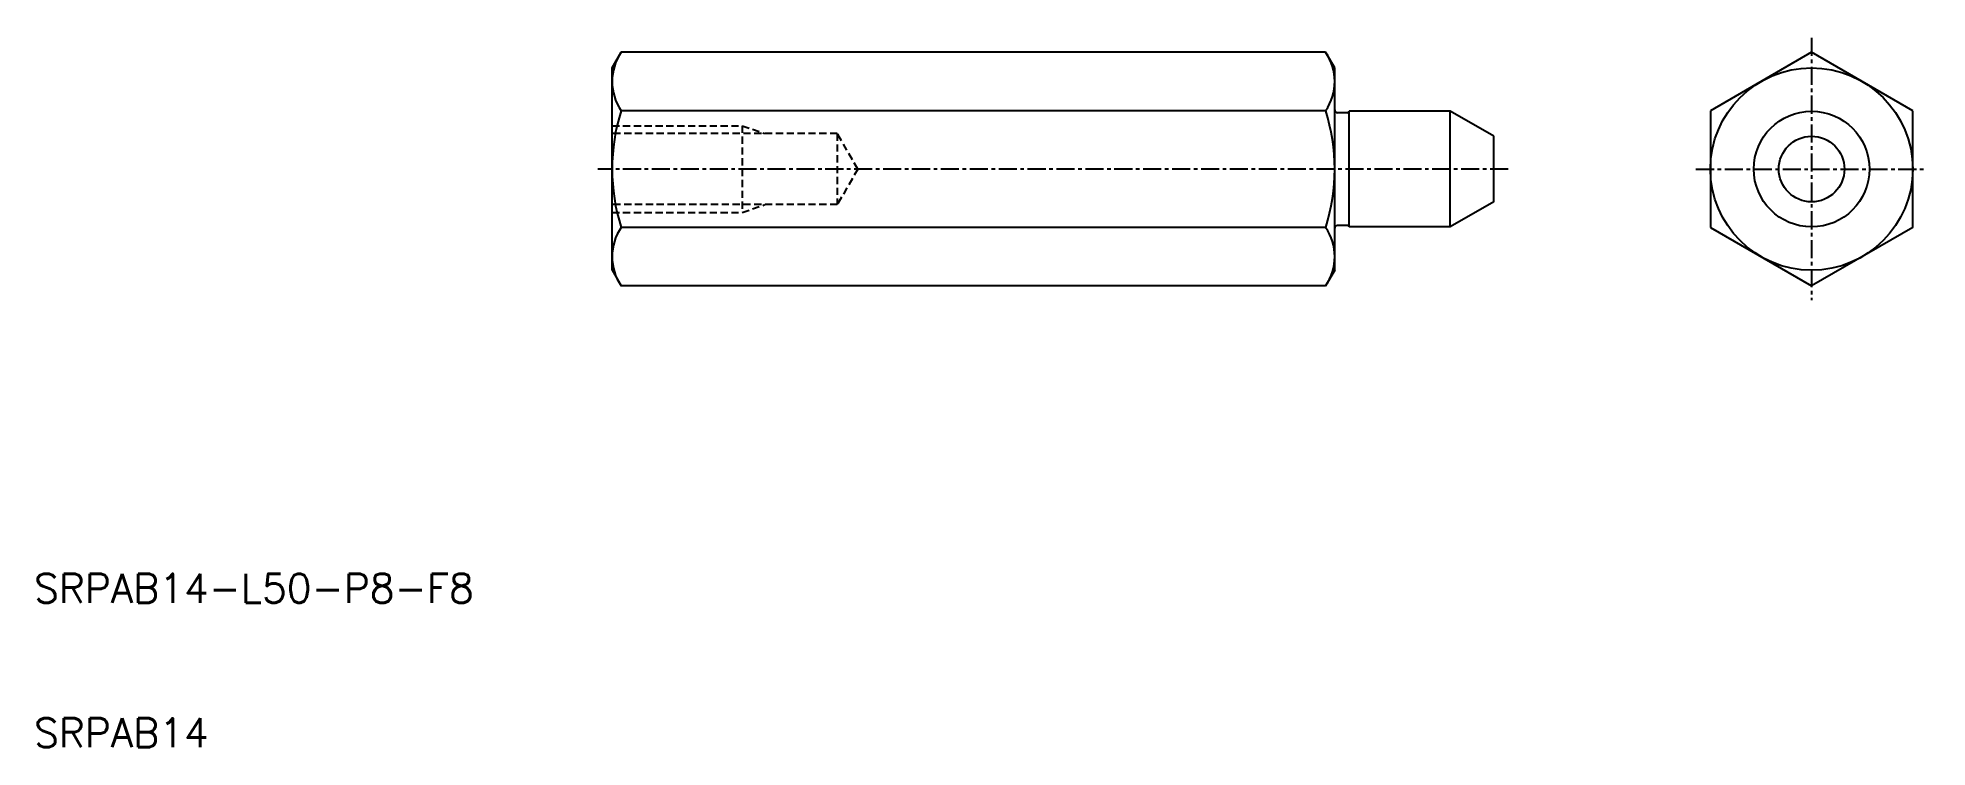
# Model space of a CAD drawing. Extents: x 10 to 141, y 10 to 59.
import ezdxf

# ---------------------------------------------------------------- set-up
doc = ezdxf.new("R2010")
doc.units = 0
doc.linetypes.add('CENTER', pattern=[2, 1.25, -0.25, 0.25, -0.25])
doc.linetypes.add('DASHED', pattern=[0.75, 0.5, -0.25])
doc.layers.get('0').update_dxf_attribs({"linetype": 'CONTINUOUS'})
doc.layers.add('CENTER', color=1, linetype='CENTER')
doc.styles.get("Standard").update_dxf_attribs({"font": 'txt.shx'})

msp = doc.modelspace()

# ---------------------------------------------------------------- linework, layer by layer
at = {"color": 7, "linetype": 'CONTINUOUS'}
for p, q in [((50, 57), (50.63, 58.08)), ((99.37, 58.08), (50.63, 58.08)), ((100, 57), (99.37, 58.08)), ((133, 58.08), (126, 54.04)), ((140, 54.04), (133, 58.08)), ((50, 43), (50, 57)), ((100, 43), (100, 57)), ((99.37, 54.04), (50.63, 54.04)), ((100.83, 53.9), (100.2, 53.9)), ((108, 54), (101, 54)), ((101, 46), (101, 54)), ((108, 46), (108, 54)), ((111, 52.27), (108, 54)), ((126, 54.04), (126, 45.96)), ((140, 45.96), (140, 54.04)), ((111, 47.73), (111, 52.27)), ((111, 47.73), (108, 46)), ((99.37, 45.96), (50.63, 45.96)), ((100.83, 46.1), (100.2, 46.1)), ((108, 46), (101, 46)), ((126, 45.96), (133, 41.92)), ((140, 45.96), (133, 41.92)), ((50, 43), (50.63, 41.92)), ((99.37, 41.92), (50.63, 41.92)), ((100, 43), (99.37, 41.92))]:
    msp.add_line(p, q, dxfattribs=at)
at = {"color": 3, "linetype": 'DASHED'}
for p, q in [((50, 53), (59, 53)), ((65.58, 52.46), (50, 52.46)), ((59, 53), (59, 47)), ((59, 53), (60.56, 52.46)), ((67, 50), (65.58, 52.46)), ((65.58, 52.46), (65.58, 47.54)), ((67, 50), (65.58, 47.54)), ((65.58, 47.54), (50, 47.54)), ((59, 47), (60.56, 47.54)), ((50, 47), (59, 47))]:
    msp.add_line(p, q, dxfattribs=at)
at = {"color": 7, "linetype": 'CONTINUOUS'}
for radius in [7, 4, 2.27]:
    msp.add_circle((133, 50), radius, dxfattribs=at)
for centre, radius, start, end in [((53.58, 56.06), 3.58, 145.6158, 214.3842), ((96.42, 56.06), 3.58, 325.6158, 34.3842), ((63.37, 50), 13.37, 162.412, 197.588), ((86.63, 50), 13.37, 342.412, 17.588), ((100.2, 54.1), 0.2, 180, 270), ((100.83, 54.1), 0.2, 270, 330), ((53.58, 43.94), 3.58, 145.6158, 214.3842), ((96.42, 43.94), 3.58, 325.6158, 34.3842), ((100.2, 45.9), 0.2, 90, 180), ((100.83, 45.9), 0.2, 30, 90)]:
    msp.add_arc(centre, radius, start, end, dxfattribs=at)
at = {"layer": 'CENTER', "color": 1, "linetype": 'CENTER'}
for p, q in [((133, 59.08), (133, 40.92)), ((112, 50), (49, 50)), ((125, 50), (141, 50))]:
    msp.add_line(p, q, dxfattribs=at)

# ---------------------------------------------------------------- texts
at = {"color": 7, "linetype": 'CONTINUOUS'}
for s, p in [('SRPAB14-L50-P8-F8', (10, 20)), ('SRPAB14', (10, 10))]:
    msp.add_text(s, height=2, dxfattribs=at).set_placement(p)

doc.saveas('drawing.dxf')
